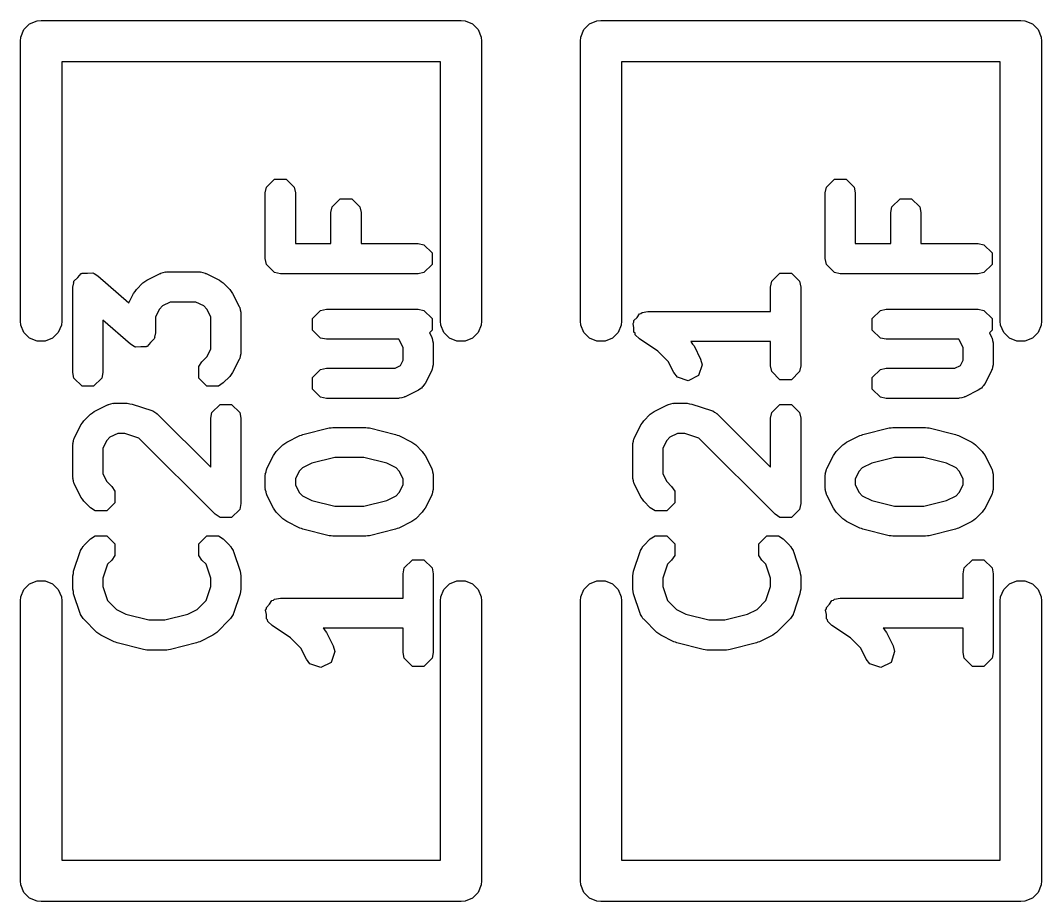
# Model space of a CAD drawing. Extents: x 3.77 to 7.16, y -4.93 to -3.32.
# Drawn here: x 4.6736 to 4.8196, y -4.5271 to -4.4012 of the extents above; entities that cross this region are included whole.
import ezdxf

# ---------------------------------------------------------------- set-up
doc = ezdxf.new("R2010")
doc.units = 0
doc.header["$MEASUREMENT"] = 0
doc.layers.add('BLACK', color=7, linetype='CONTINUOUS')

msp = doc.modelspace()

# ---------------------------------------------------------------- linework, layer by layer
at = {"layer": 'BLACK', "linetype": 'CONTINUOUS'}
for p, q in [((4.67414, -4.40255), (4.67496, -4.40173)), ((4.67496, -4.40173), (4.67602, -4.40129)), ((4.67602, -4.40129), (4.6766, -4.40123)), ((4.6766, -4.40123), (4.7366, -4.40123)), ((4.7366, -4.40123), (4.73718, -4.40129)), ((4.73718, -4.40129), (4.73824, -4.40173)), ((4.73824, -4.40173), (4.73905, -4.40255)), ((4.75414, -4.40255), (4.75496, -4.40173)), ((4.75496, -4.40173), (4.75602, -4.40129)), ((4.75602, -4.40129), (4.7566, -4.40123)), ((4.7566, -4.40123), (4.8166, -4.40123)), ((4.8166, -4.40123), (4.81718, -4.40129)), ((4.81718, -4.40129), (4.81824, -4.40173)), ((4.81824, -4.40173), (4.81905, -4.40255)), ((4.6737, -4.40361), (4.67414, -4.40255)), ((4.73905, -4.40255), (4.7395, -4.40361)), ((4.7537, -4.40361), (4.75414, -4.40255)), ((4.81905, -4.40255), (4.8195, -4.40361)), ((4.67365, -4.40419), (4.6737, -4.40361)), ((4.67365, -4.44419), (4.67365, -4.40419)), ((4.7395, -4.40361), (4.73955, -4.40419)), ((4.73955, -4.40419), (4.73955, -4.44419)), ((4.75365, -4.40419), (4.7537, -4.40361)), ((4.75365, -4.44419), (4.75365, -4.40419)), ((4.8195, -4.40361), (4.81955, -4.40419)), ((4.81955, -4.40419), (4.81955, -4.44419)), ((4.73365, -4.40714), (4.67955, -4.40714)), ((4.67955, -4.40714), (4.67955, -4.44419)), ((4.73365, -4.44419), (4.73365, -4.40714)), ((4.81365, -4.40714), (4.75955, -4.40714)), ((4.75955, -4.40714), (4.75955, -4.44419)), ((4.81365, -4.44419), (4.81365, -4.40714)), ((4.70864, -4.42588), (4.7088, -4.42506)), ((4.7088, -4.42506), (4.70997, -4.4239)), ((4.70997, -4.4239), (4.71161, -4.4239)), ((4.71161, -4.4239), (4.71278, -4.42506)), ((4.71278, -4.42506), (4.71294, -4.42588)), ((4.78864, -4.42588), (4.7888, -4.42506)), ((4.7888, -4.42506), (4.78997, -4.4239)), ((4.78997, -4.4239), (4.79161, -4.4239)), ((4.79161, -4.4239), (4.79278, -4.42506)), ((4.79278, -4.42506), (4.79294, -4.42588)), ((4.70864, -4.43527), (4.70864, -4.42588)), ((4.71294, -4.42588), (4.71294, -4.43312)), ((4.71818, -4.42788), (4.71935, -4.42671)), ((4.71935, -4.42671), (4.72099, -4.42671)), ((4.72099, -4.42671), (4.72216, -4.42788)), ((4.78864, -4.43527), (4.78864, -4.42588)), ((4.79294, -4.42588), (4.79294, -4.43312)), ((4.79818, -4.42788), (4.79935, -4.42671)), ((4.79935, -4.42671), (4.80099, -4.42671)), ((4.80099, -4.42671), (4.80216, -4.42788)), ((4.71802, -4.4287), (4.71818, -4.42788)), ((4.72216, -4.42788), (4.72232, -4.4287)), ((4.79802, -4.4287), (4.79818, -4.42788)), ((4.80216, -4.42788), (4.80232, -4.4287)), ((4.71802, -4.43312), (4.71802, -4.4287)), ((4.72232, -4.4287), (4.72232, -4.43312)), ((4.79802, -4.43312), (4.79802, -4.4287)), ((4.80232, -4.4287), (4.80232, -4.43312)), ((4.71294, -4.43312), (4.71802, -4.43312)), ((4.72232, -4.43312), (4.73049, -4.43312)), ((4.73049, -4.43312), (4.73131, -4.43328)), ((4.73131, -4.43328), (4.73248, -4.43444)), ((4.79294, -4.43312), (4.79802, -4.43312)), ((4.80232, -4.43312), (4.81049, -4.43312)), ((4.81049, -4.43312), (4.81131, -4.43328)), ((4.81131, -4.43328), (4.81248, -4.43444)), ((4.7088, -4.43609), (4.70864, -4.43527)), ((4.73248, -4.43444), (4.73248, -4.43609)), ((4.7888, -4.43609), (4.78864, -4.43527)), ((4.81248, -4.43444), (4.81248, -4.43609)), ((4.70997, -4.43725), (4.7088, -4.43609)), ((4.73248, -4.43609), (4.73131, -4.43725)), ((4.78997, -4.43725), (4.7888, -4.43609)), ((4.81248, -4.43609), (4.81131, -4.43725)), ((4.6813, -4.4385), (4.68184, -4.43797)), ((4.68184, -4.43797), (4.68234, -4.4374)), ((4.68234, -4.4374), (4.68241, -4.4374)), ((4.68241, -4.4374), (4.68247, -4.43734)), ((4.68247, -4.43734), (4.68322, -4.43734)), ((4.68322, -4.43734), (4.68398, -4.43729)), ((4.68398, -4.43729), (4.68407, -4.43734)), ((4.68407, -4.43734), (4.68411, -4.43734)), ((4.68411, -4.43734), (4.68418, -4.4374)), ((4.68418, -4.4374), (4.68471, -4.43771)), ((4.68471, -4.43771), (4.68914, -4.44159)), ((4.69144, -4.43855), (4.69171, -4.43834)), ((4.69171, -4.43834), (4.69359, -4.4374)), ((4.69359, -4.4374), (4.69369, -4.43738)), ((4.69369, -4.43738), (4.69372, -4.43734)), ((4.69372, -4.43734), (4.69406, -4.43727)), ((4.69406, -4.43727), (4.69439, -4.43718)), ((4.69439, -4.43718), (4.69444, -4.4372)), ((4.69444, -4.4372), (4.69455, -4.43718)), ((4.69455, -4.43718), (4.69924, -4.43718)), ((4.69924, -4.43718), (4.69934, -4.4372)), ((4.69934, -4.4372), (4.69939, -4.43718)), ((4.69939, -4.43718), (4.69972, -4.43727)), ((4.69972, -4.43727), (4.70006, -4.43734)), ((4.70006, -4.43734), (4.70009, -4.43738)), ((4.70009, -4.43738), (4.7002, -4.4374)), ((4.7002, -4.4374), (4.70207, -4.43834)), ((4.70207, -4.43834), (4.70235, -4.43855)), ((4.71079, -4.43742), (4.70997, -4.43725)), ((4.73049, -4.43742), (4.71079, -4.43742)), ((4.73131, -4.43725), (4.73049, -4.43742)), ((4.781, -4.4385), (4.78217, -4.43734)), ((4.78217, -4.43734), (4.78381, -4.43734)), ((4.78381, -4.43734), (4.78498, -4.4385)), ((4.79079, -4.43742), (4.78997, -4.43725)), ((4.81049, -4.43742), (4.79079, -4.43742)), ((4.81131, -4.43725), (4.81049, -4.43742)), ((4.68114, -4.43933), (4.68126, -4.43873)), ((4.68114, -4.45152), (4.68114, -4.43933)), ((4.68125, -4.43864), (4.68128, -4.4386)), ((4.68126, -4.43873), (4.68125, -4.43864)), ((4.68128, -4.4386), (4.6813, -4.4385)), ((4.69002, -4.43997), (4.69021, -4.43968)), ((4.69021, -4.43968), (4.69115, -4.43875)), ((4.69115, -4.43875), (4.69144, -4.43855)), ((4.70235, -4.43855), (4.70263, -4.43875)), ((4.70263, -4.43875), (4.70357, -4.43968)), ((4.70357, -4.43968), (4.70376, -4.43997)), ((4.78084, -4.43933), (4.781, -4.4385)), ((4.78084, -4.44281), (4.78084, -4.43933)), ((4.78498, -4.4385), (4.78514, -4.43933)), ((4.78514, -4.43933), (4.78514, -4.45058)), ((4.68914, -4.44159), (4.68981, -4.44024)), ((4.68981, -4.44024), (4.69002, -4.43997)), ((4.70376, -4.43997), (4.70397, -4.44024)), ((4.70397, -4.44024), (4.70491, -4.44212)), ((4.6935, -4.44248), (4.69294, -4.44359)), ((4.69394, -4.44203), (4.6935, -4.44248)), ((4.69505, -4.44148), (4.69394, -4.44203)), ((4.69873, -4.44148), (4.69505, -4.44148)), ((4.69984, -4.44203), (4.69873, -4.44148)), ((4.70028, -4.44248), (4.69984, -4.44203)), ((4.70084, -4.44359), (4.70028, -4.44248)), ((4.70491, -4.44212), (4.70494, -4.44222)), ((4.70494, -4.44222), (4.70498, -4.44226)), ((4.70498, -4.44226), (4.70504, -4.44259)), ((4.70504, -4.44259), (4.70513, -4.44293)), ((4.71537, -4.44382), (4.71653, -4.44266)), ((4.71653, -4.44266), (4.71736, -4.4425)), ((4.71736, -4.4425), (4.73049, -4.4425)), ((4.73049, -4.4425), (4.73131, -4.44266)), ((4.73131, -4.44266), (4.73248, -4.44382)), ((4.76247, -4.44297), (4.76329, -4.44281)), ((4.76329, -4.44281), (4.78084, -4.44281)), ((4.79537, -4.44382), (4.79653, -4.44266)), ((4.79653, -4.44266), (4.79736, -4.4425)), ((4.79736, -4.4425), (4.81049, -4.4425)), ((4.81049, -4.4425), (4.81131, -4.44266)), ((4.81131, -4.44266), (4.81248, -4.44382)), ((4.6737, -4.44476), (4.67365, -4.44419)), ((4.67955, -4.44419), (4.6795, -4.44476)), ((4.68938, -4.44751), (4.68544, -4.44407)), ((4.68544, -4.44407), (4.68544, -4.45152)), ((4.69294, -4.44359), (4.69294, -4.44589)), ((4.70084, -4.4482), (4.70084, -4.44359)), ((4.70513, -4.44293), (4.70512, -4.44297)), ((4.70512, -4.44297), (4.70514, -4.44308)), ((4.70514, -4.44308), (4.70514, -4.44871)), ((4.71537, -4.44547), (4.71537, -4.44382)), ((4.73248, -4.44382), (4.73248, -4.44547)), ((4.7337, -4.44476), (4.73365, -4.44419)), ((4.73955, -4.44419), (4.7395, -4.44476)), ((4.7537, -4.44476), (4.75365, -4.44419)), ((4.75955, -4.44419), (4.7595, -4.44476)), ((4.7613, -4.44413), (4.76175, -4.44369)), ((4.7613, -4.44435), (4.7613, -4.44413)), ((4.76175, -4.44369), (4.76209, -4.44317)), ((4.76209, -4.44317), (4.76231, -4.44313)), ((4.76231, -4.44313), (4.76247, -4.44297)), ((4.79537, -4.44547), (4.79537, -4.44382)), ((4.81248, -4.44382), (4.81248, -4.44547)), ((4.8137, -4.44476), (4.81365, -4.44419)), ((4.81955, -4.44419), (4.8195, -4.44476)), ((4.67414, -4.44583), (4.6737, -4.44476)), ((4.6795, -4.44476), (4.67905, -4.44583)), ((4.71653, -4.44663), (4.71537, -4.44547)), ((4.73248, -4.44547), (4.73209, -4.44585)), ((4.73414, -4.44583), (4.7337, -4.44476)), ((4.7395, -4.44476), (4.73905, -4.44583)), ((4.75414, -4.44583), (4.7537, -4.44476)), ((4.7595, -4.44476), (4.75905, -4.44583)), ((4.76118, -4.44454), (4.7613, -4.44435)), ((4.7613, -4.44515), (4.76118, -4.44454)), ((4.7613, -4.44578), (4.7613, -4.44515)), ((4.79653, -4.44663), (4.79537, -4.44547)), ((4.81248, -4.44547), (4.81209, -4.44585)), ((4.81414, -4.44583), (4.8137, -4.44476)), ((4.8195, -4.44476), (4.81905, -4.44583)), ((4.67496, -4.44664), (4.67414, -4.44583)), ((4.67602, -4.44708), (4.67496, -4.44664)), ((4.67718, -4.44708), (4.67602, -4.44708)), ((4.67824, -4.44664), (4.67718, -4.44708)), ((4.67905, -4.44583), (4.67824, -4.44664)), ((4.69278, -4.44672), (4.69225, -4.44725)), ((4.6928, -4.44662), (4.69278, -4.44672)), ((4.69283, -4.44658), (4.6928, -4.44662)), ((4.69294, -4.44589), (4.69282, -4.44649)), ((4.69282, -4.44649), (4.69283, -4.44658)), ((4.71736, -4.4468), (4.71653, -4.44663)), ((4.72772, -4.4468), (4.71736, -4.4468)), ((4.72778, -4.44686), (4.72772, -4.4468)), ((4.72834, -4.44797), (4.72778, -4.44686)), ((4.73209, -4.44585), (4.73241, -4.4465)), ((4.73241, -4.4465), (4.73244, -4.4466)), ((4.73244, -4.4466), (4.73248, -4.44664)), ((4.73248, -4.44664), (4.73254, -4.44698)), ((4.73254, -4.44698), (4.73263, -4.44731)), ((4.73496, -4.44664), (4.73414, -4.44583)), ((4.73602, -4.44708), (4.73496, -4.44664)), ((4.73718, -4.44708), (4.73602, -4.44708)), ((4.73824, -4.44664), (4.73718, -4.44708)), ((4.73905, -4.44583), (4.73824, -4.44664)), ((4.75496, -4.44664), (4.75414, -4.44583)), ((4.75602, -4.44708), (4.75496, -4.44664)), ((4.75718, -4.44708), (4.75602, -4.44708)), ((4.75824, -4.44664), (4.75718, -4.44708)), ((4.75905, -4.44583), (4.75824, -4.44664)), ((4.76146, -4.44594), (4.7613, -4.44578)), ((4.7615, -4.44615), (4.76146, -4.44594)), ((4.7621, -4.44675), (4.7615, -4.44615)), ((4.76473, -4.4485), (4.7621, -4.44675)), ((4.78084, -4.44711), (4.76942, -4.44711)), ((4.76942, -4.44711), (4.7695, -4.44719)), ((4.7695, -4.44719), (4.76969, -4.44747)), ((4.78084, -4.45058), (4.78084, -4.44711)), ((4.79736, -4.4468), (4.79653, -4.44663)), ((4.80772, -4.4468), (4.79736, -4.4468)), ((4.80778, -4.44686), (4.80772, -4.4468)), ((4.80834, -4.44797), (4.80778, -4.44686)), ((4.81209, -4.44585), (4.81241, -4.4465)), ((4.81241, -4.4465), (4.81244, -4.4466)), ((4.81244, -4.4466), (4.81248, -4.44664)), ((4.81248, -4.44664), (4.81254, -4.44698)), ((4.81254, -4.44698), (4.81263, -4.44731)), ((4.81496, -4.44664), (4.81414, -4.44583)), ((4.81602, -4.44708), (4.81496, -4.44664)), ((4.81718, -4.44708), (4.81602, -4.44708)), ((4.81824, -4.44664), (4.81718, -4.44708)), ((4.81905, -4.44583), (4.81824, -4.44664)), ((4.68991, -4.44782), (4.68938, -4.44751)), ((4.68997, -4.44788), (4.68991, -4.44782)), ((4.69002, -4.44788), (4.68997, -4.44788)), ((4.69011, -4.44793), (4.69002, -4.44788)), ((4.69086, -4.44788), (4.69011, -4.44793)), ((4.69162, -4.44788), (4.69086, -4.44788)), ((4.69167, -4.44783), (4.69162, -4.44788)), ((4.69175, -4.44782), (4.69167, -4.44783)), ((4.69225, -4.44725), (4.69175, -4.44782)), ((4.70028, -4.44931), (4.70084, -4.4482)), ((4.72834, -4.44977), (4.72834, -4.44797)), ((4.73263, -4.44731), (4.73262, -4.44736)), ((4.73262, -4.44736), (4.73264, -4.44746)), ((4.73264, -4.44746), (4.73264, -4.45028)), ((4.76621, -4.44998), (4.76473, -4.4485)), ((4.76969, -4.44747), (4.7699, -4.44775)), ((4.7699, -4.44775), (4.77084, -4.44962)), ((4.80834, -4.44977), (4.80834, -4.44797)), ((4.81263, -4.44731), (4.81262, -4.44736)), ((4.81262, -4.44736), (4.81264, -4.44746)), ((4.81264, -4.44746), (4.81264, -4.45028)), ((4.69913, -4.4507), (4.69959, -4.45)), ((4.69959, -4.45), (4.70028, -4.44931)), ((4.70491, -4.44967), (4.70397, -4.45155)), ((4.70494, -4.44957), (4.70491, -4.44967)), ((4.70498, -4.44953), (4.70494, -4.44957)), ((4.70504, -4.44919), (4.70498, -4.44953)), ((4.70513, -4.44886), (4.70504, -4.44919)), ((4.70514, -4.44871), (4.70512, -4.44881)), ((4.70512, -4.44881), (4.70513, -4.44886)), ((4.72795, -4.45055), (4.72834, -4.44977)), ((4.76699, -4.45155), (4.76621, -4.44998)), ((4.77084, -4.44962), (4.77106, -4.45043)), ((4.80795, -4.45055), (4.80834, -4.44977)), ((4.6813, -4.45235), (4.68114, -4.45152)), ((4.68544, -4.45152), (4.68528, -4.45235)), ((4.69913, -4.45235), (4.69913, -4.4507)), ((4.70397, -4.45155), (4.70376, -4.45182)), ((4.71537, -4.45227), (4.71653, -4.4511)), ((4.71653, -4.4511), (4.71736, -4.45094)), ((4.71736, -4.45094), (4.72717, -4.45094)), ((4.72717, -4.45094), (4.72795, -4.45055)), ((4.73241, -4.45124), (4.73147, -4.45311)), ((4.73244, -4.45113), (4.73241, -4.45124)), ((4.73248, -4.4511), (4.73244, -4.45113)), ((4.73254, -4.45076), (4.73248, -4.4511)), ((4.73263, -4.45043), (4.73254, -4.45076)), ((4.73264, -4.45028), (4.73262, -4.45038)), ((4.73262, -4.45038), (4.73263, -4.45043)), ((4.76751, -4.45221), (4.76699, -4.45155)), ((4.77106, -4.45043), (4.77054, -4.45199)), ((4.781, -4.45141), (4.78084, -4.45058)), ((4.78217, -4.45257), (4.781, -4.45141)), ((4.78498, -4.45141), (4.78381, -4.45257)), ((4.78514, -4.45058), (4.78498, -4.45141)), ((4.79537, -4.45227), (4.79653, -4.4511)), ((4.79653, -4.4511), (4.79736, -4.45094)), ((4.79736, -4.45094), (4.80717, -4.45094)), ((4.80717, -4.45094), (4.80795, -4.45055)), ((4.81241, -4.45124), (4.81147, -4.45311)), ((4.81244, -4.45113), (4.81241, -4.45124)), ((4.81248, -4.4511), (4.81244, -4.45113)), ((4.81254, -4.45076), (4.81248, -4.4511)), ((4.81263, -4.45043), (4.81254, -4.45076)), ((4.81264, -4.45028), (4.81262, -4.45038)), ((4.81262, -4.45038), (4.81263, -4.45043)), ((4.68247, -4.45351), (4.6813, -4.45235)), ((4.68528, -4.45235), (4.68411, -4.45351)), ((4.70029, -4.45351), (4.69913, -4.45235)), ((4.70357, -4.4521), (4.70263, -4.45304)), ((4.70376, -4.45182), (4.70357, -4.4521)), ((4.71537, -4.45391), (4.71537, -4.45227)), ((4.76907, -4.45273), (4.76751, -4.45221)), ((4.77054, -4.45199), (4.76907, -4.45273)), ((4.78381, -4.45257), (4.78217, -4.45257)), ((4.79537, -4.45391), (4.79537, -4.45227)), ((4.68411, -4.45351), (4.68247, -4.45351)), ((4.70194, -4.45351), (4.70029, -4.45351)), ((4.70263, -4.45304), (4.70194, -4.45351)), ((4.71653, -4.45508), (4.71537, -4.45391)), ((4.73051, -4.45407), (4.72864, -4.45501)), ((4.73085, -4.45381), (4.73051, -4.45407)), ((4.73096, -4.45378), (4.73085, -4.45381)), ((4.73105, -4.45365), (4.73096, -4.45378)), ((4.73118, -4.45356), (4.73105, -4.45365)), ((4.73121, -4.45345), (4.73118, -4.45356)), ((4.73147, -4.45311), (4.73121, -4.45345)), ((4.79653, -4.45508), (4.79537, -4.45391)), ((4.81051, -4.45407), (4.80864, -4.45501)), ((4.81085, -4.45381), (4.81051, -4.45407)), ((4.81096, -4.45378), (4.81085, -4.45381)), ((4.81105, -4.45365), (4.81096, -4.45378)), ((4.81118, -4.45356), (4.81105, -4.45365)), ((4.81121, -4.45345), (4.81118, -4.45356)), ((4.81147, -4.45311), (4.81121, -4.45345)), ((4.68656, -4.45604), (4.68689, -4.45594)), ((4.68689, -4.45594), (4.68694, -4.45596)), ((4.68694, -4.45596), (4.68704, -4.45594)), ((4.68704, -4.45594), (4.68892, -4.45594)), ((4.68892, -4.45594), (4.68926, -4.45601)), ((4.71736, -4.45524), (4.71653, -4.45508)), ((4.72768, -4.45524), (4.71736, -4.45524)), ((4.72778, -4.45522), (4.72768, -4.45524)), ((4.72783, -4.45523), (4.72778, -4.45522)), ((4.72816, -4.45514), (4.72783, -4.45523)), ((4.7285, -4.45508), (4.72816, -4.45514)), ((4.72853, -4.45504), (4.7285, -4.45508)), ((4.72864, -4.45501), (4.72853, -4.45504)), ((4.76656, -4.45604), (4.76689, -4.45594)), ((4.76689, -4.45594), (4.76694, -4.45596)), ((4.76694, -4.45596), (4.76704, -4.45594)), ((4.76704, -4.45594), (4.76892, -4.45594)), ((4.76892, -4.45594), (4.76926, -4.45601)), ((4.79736, -4.45524), (4.79653, -4.45508)), ((4.80768, -4.45524), (4.79736, -4.45524)), ((4.80778, -4.45522), (4.80768, -4.45524)), ((4.80783, -4.45523), (4.80778, -4.45522)), ((4.80816, -4.45514), (4.80783, -4.45523)), ((4.8085, -4.45508), (4.80816, -4.45514)), ((4.80853, -4.45504), (4.8085, -4.45508)), ((4.80864, -4.45501), (4.80853, -4.45504)), ((4.68365, -4.45751), (4.68393, -4.45732)), ((4.68393, -4.45732), (4.6842, -4.4571)), ((4.6842, -4.4571), (4.68608, -4.45617)), ((4.68608, -4.45617), (4.68618, -4.45614)), ((4.68618, -4.45614), (4.68622, -4.4561)), ((4.68622, -4.4561), (4.68656, -4.45604)), ((4.68926, -4.45601), (4.6896, -4.45605)), ((4.6896, -4.45605), (4.69241, -4.45699)), ((4.69241, -4.45699), (4.69251, -4.45704)), ((4.69251, -4.45704), (4.69256, -4.45704)), ((4.69256, -4.45704), (4.69284, -4.45723)), ((4.69284, -4.45723), (4.69314, -4.4574)), ((4.69314, -4.4574), (4.69316, -4.45745)), ((4.70084, -4.45809), (4.701, -4.45727)), ((4.701, -4.45727), (4.70217, -4.4561)), ((4.70217, -4.4561), (4.70381, -4.4561)), ((4.70381, -4.4561), (4.70498, -4.45727)), ((4.70498, -4.45727), (4.70514, -4.45809)), ((4.76365, -4.45751), (4.76393, -4.45732)), ((4.76393, -4.45732), (4.7642, -4.4571)), ((4.7642, -4.4571), (4.76608, -4.45617)), ((4.76608, -4.45617), (4.76618, -4.45614)), ((4.76618, -4.45614), (4.76622, -4.4561)), ((4.76622, -4.4561), (4.76656, -4.45604)), ((4.76926, -4.45601), (4.7696, -4.45605)), ((4.7696, -4.45605), (4.77241, -4.45699)), ((4.77241, -4.45699), (4.77251, -4.45704)), ((4.77251, -4.45704), (4.77256, -4.45704)), ((4.77256, -4.45704), (4.77284, -4.45723)), ((4.77284, -4.45723), (4.77314, -4.4574)), ((4.77314, -4.4574), (4.77316, -4.45745)), ((4.78084, -4.45809), (4.781, -4.45727)), ((4.781, -4.45727), (4.78217, -4.4561)), ((4.78217, -4.4561), (4.78381, -4.4561)), ((4.78381, -4.4561), (4.78498, -4.45727)), ((4.78498, -4.45727), (4.78514, -4.45809)), ((4.6823, -4.459), (4.68252, -4.45873)), ((4.68252, -4.45873), (4.68271, -4.45845)), ((4.68271, -4.45845), (4.68365, -4.45751)), ((4.69316, -4.45745), (4.69325, -4.45751)), ((4.69325, -4.45751), (4.70084, -4.46509)), ((4.70084, -4.46509), (4.70084, -4.45809)), ((4.70514, -4.45809), (4.70514, -4.47028)), ((4.7623, -4.459), (4.76252, -4.45873)), ((4.76252, -4.45873), (4.76271, -4.45845)), ((4.76271, -4.45845), (4.76365, -4.45751)), ((4.77316, -4.45745), (4.77325, -4.45751)), ((4.77325, -4.45751), (4.78084, -4.46509)), ((4.78084, -4.46509), (4.78084, -4.45809)), ((4.78514, -4.45809), (4.78514, -4.47028)), ((4.68137, -4.46088), (4.6823, -4.459)), ((4.68755, -4.46024), (4.68644, -4.46079)), ((4.68857, -4.46024), (4.68755, -4.46024)), ((4.69057, -4.46091), (4.68857, -4.46024)), ((4.71402, -4.46038), (4.71777, -4.45945)), ((4.71777, -4.45945), (4.71804, -4.45943)), ((4.71804, -4.45943), (4.71829, -4.45938)), ((4.71829, -4.45938), (4.72298, -4.45938)), ((4.72298, -4.45938), (4.72324, -4.45943)), ((4.72324, -4.45943), (4.72351, -4.45945)), ((4.72351, -4.45945), (4.72726, -4.46038)), ((4.76137, -4.46088), (4.7623, -4.459)), ((4.76755, -4.46024), (4.76644, -4.46079)), ((4.76857, -4.46024), (4.76755, -4.46024)), ((4.77057, -4.46091), (4.76857, -4.46024)), ((4.79402, -4.46038), (4.79777, -4.45945)), ((4.79777, -4.45945), (4.79804, -4.45943)), ((4.79804, -4.45943), (4.79829, -4.45938)), ((4.79829, -4.45938), (4.80298, -4.45938)), ((4.80298, -4.45938), (4.80324, -4.45943)), ((4.80324, -4.45943), (4.80351, -4.45945)), ((4.80351, -4.45945), (4.80726, -4.46038)), ((4.68114, -4.46169), (4.68124, -4.46136)), ((4.68116, -4.46174), (4.68114, -4.46169)), ((4.68114, -4.46184), (4.68116, -4.46174)), ((4.68124, -4.46136), (4.6813, -4.46102)), ((4.6813, -4.46102), (4.68134, -4.46098)), ((4.68134, -4.46098), (4.68137, -4.46088)), ((4.68599, -4.46124), (4.68544, -4.46235)), ((4.68644, -4.46079), (4.68599, -4.46124)), ((4.70147, -4.4718), (4.69057, -4.46091)), ((4.71115, -4.46189), (4.71143, -4.4617)), ((4.71143, -4.4617), (4.7117, -4.46149)), ((4.7117, -4.46149), (4.71358, -4.46055)), ((4.71358, -4.46055), (4.71381, -4.46049)), ((4.71381, -4.46049), (4.71402, -4.46038)), ((4.72726, -4.46038), (4.72747, -4.46049)), ((4.72747, -4.46049), (4.7277, -4.46055)), ((4.7277, -4.46055), (4.72957, -4.46149)), ((4.72957, -4.46149), (4.72985, -4.4617)), ((4.72985, -4.4617), (4.73013, -4.46189)), ((4.76114, -4.46169), (4.76124, -4.46136)), ((4.76116, -4.46174), (4.76114, -4.46169)), ((4.76114, -4.46184), (4.76116, -4.46174)), ((4.76124, -4.46136), (4.7613, -4.46102)), ((4.7613, -4.46102), (4.76134, -4.46098)), ((4.76134, -4.46098), (4.76137, -4.46088)), ((4.76599, -4.46124), (4.76544, -4.46235)), ((4.76644, -4.46079), (4.76599, -4.46124)), ((4.78147, -4.4718), (4.77057, -4.46091)), ((4.79115, -4.46189), (4.79143, -4.4617)), ((4.79143, -4.4617), (4.7917, -4.46149)), ((4.7917, -4.46149), (4.79358, -4.46055)), ((4.79358, -4.46055), (4.79381, -4.46049)), ((4.79381, -4.46049), (4.79402, -4.46038)), ((4.80726, -4.46038), (4.80747, -4.46049)), ((4.80747, -4.46049), (4.8077, -4.46055)), ((4.8077, -4.46055), (4.80957, -4.46149)), ((4.80957, -4.46149), (4.80985, -4.4617)), ((4.80985, -4.4617), (4.81013, -4.46189)), ((4.68114, -4.46653), (4.68114, -4.46184)), ((4.68544, -4.46235), (4.68544, -4.46602)), ((4.7098, -4.46339), (4.71002, -4.46311)), ((4.71002, -4.46311), (4.71021, -4.46283)), ((4.71021, -4.46283), (4.71115, -4.46189)), ((4.73013, -4.46189), (4.73107, -4.46283)), ((4.73107, -4.46283), (4.73126, -4.46311)), ((4.73126, -4.46311), (4.73147, -4.46339)), ((4.76114, -4.46653), (4.76114, -4.46184)), ((4.76544, -4.46235), (4.76544, -4.46602)), ((4.7898, -4.46339), (4.79002, -4.46311)), ((4.79002, -4.46311), (4.79021, -4.46283)), ((4.79021, -4.46283), (4.79115, -4.46189)), ((4.81013, -4.46189), (4.81107, -4.46283)), ((4.81107, -4.46283), (4.81126, -4.46311)), ((4.81126, -4.46311), (4.81147, -4.46339)), ((4.70887, -4.46526), (4.7098, -4.46339)), ((4.71529, -4.4645), (4.71394, -4.46518)), ((4.71856, -4.46368), (4.71529, -4.4645)), ((4.72272, -4.46368), (4.71856, -4.46368)), ((4.72599, -4.4645), (4.72272, -4.46368)), ((4.72734, -4.46518), (4.72599, -4.4645)), ((4.73147, -4.46339), (4.73241, -4.46526)), ((4.78887, -4.46526), (4.7898, -4.46339)), ((4.79529, -4.4645), (4.79394, -4.46518)), ((4.79856, -4.46368), (4.79529, -4.4645)), ((4.80272, -4.46368), (4.79856, -4.46368)), ((4.80599, -4.4645), (4.80272, -4.46368)), ((4.80734, -4.46518), (4.80599, -4.4645)), ((4.81147, -4.46339), (4.81241, -4.46526)), ((4.68544, -4.46602), (4.68599, -4.46713)), ((4.70864, -4.46607), (4.70874, -4.46574)), ((4.70866, -4.46612), (4.70864, -4.46607)), ((4.70864, -4.46622), (4.70866, -4.46612)), ((4.70874, -4.46574), (4.7088, -4.4654)), ((4.7088, -4.4654), (4.70884, -4.46537)), ((4.70884, -4.46537), (4.70887, -4.46526)), ((4.71349, -4.46562), (4.71294, -4.46673)), ((4.71394, -4.46518), (4.71349, -4.46562)), ((4.72778, -4.46562), (4.72734, -4.46518)), ((4.72834, -4.46673), (4.72778, -4.46562)), ((4.73241, -4.46526), (4.73244, -4.46537)), ((4.73244, -4.46537), (4.73248, -4.4654)), ((4.73248, -4.4654), (4.73254, -4.46574)), ((4.73254, -4.46574), (4.73263, -4.46607)), ((4.73263, -4.46607), (4.73262, -4.46612)), ((4.73262, -4.46612), (4.73264, -4.46622)), ((4.76544, -4.46602), (4.76599, -4.46713)), ((4.78864, -4.46607), (4.78874, -4.46574)), ((4.78866, -4.46612), (4.78864, -4.46607)), ((4.78864, -4.46622), (4.78866, -4.46612)), ((4.78874, -4.46574), (4.7888, -4.4654)), ((4.7888, -4.4654), (4.78884, -4.46537)), ((4.78884, -4.46537), (4.78887, -4.46526)), ((4.79349, -4.46562), (4.79294, -4.46673)), ((4.79394, -4.46518), (4.79349, -4.46562)), ((4.80778, -4.46562), (4.80734, -4.46518)), ((4.80834, -4.46673), (4.80778, -4.46562)), ((4.81241, -4.46526), (4.81244, -4.46537)), ((4.81244, -4.46537), (4.81248, -4.4654)), ((4.81248, -4.4654), (4.81254, -4.46574)), ((4.81254, -4.46574), (4.81263, -4.46607)), ((4.81263, -4.46607), (4.81262, -4.46612)), ((4.81262, -4.46612), (4.81264, -4.46622)), ((4.68116, -4.46664), (4.68114, -4.46653)), ((4.68114, -4.46668), (4.68116, -4.46664)), ((4.68124, -4.46702), (4.68114, -4.46668)), ((4.6813, -4.46736), (4.68124, -4.46702)), ((4.68134, -4.46739), (4.6813, -4.46736)), ((4.68137, -4.46749), (4.68134, -4.46739)), ((4.6823, -4.46937), (4.68137, -4.46749)), ((4.68599, -4.46713), (4.68669, -4.46783)), ((4.70864, -4.4681), (4.70864, -4.46622)), ((4.71294, -4.46673), (4.71294, -4.46759)), ((4.71294, -4.46759), (4.71349, -4.4687)), ((4.72778, -4.4687), (4.72834, -4.46759)), ((4.72834, -4.46759), (4.72834, -4.46673)), ((4.73264, -4.46622), (4.73264, -4.4681)), ((4.76116, -4.46664), (4.76114, -4.46653)), ((4.76114, -4.46668), (4.76116, -4.46664)), ((4.76124, -4.46702), (4.76114, -4.46668)), ((4.7613, -4.46736), (4.76124, -4.46702)), ((4.76134, -4.46739), (4.7613, -4.46736)), ((4.76137, -4.46749), (4.76134, -4.46739)), ((4.7623, -4.46937), (4.76137, -4.46749)), ((4.76599, -4.46713), (4.76669, -4.46783)), ((4.78864, -4.4681), (4.78864, -4.46622)), ((4.79294, -4.46673), (4.79294, -4.46759)), ((4.79294, -4.46759), (4.79349, -4.4687)), ((4.80778, -4.4687), (4.80834, -4.46759)), ((4.80834, -4.46759), (4.80834, -4.46673)), ((4.81264, -4.46622), (4.81264, -4.4681)), ((4.68669, -4.46783), (4.68715, -4.46852)), ((4.68715, -4.46852), (4.68715, -4.47017)), ((4.70866, -4.4682), (4.70864, -4.4681)), ((4.70864, -4.46825), (4.70866, -4.4682)), ((4.70874, -4.46858), (4.70864, -4.46825)), ((4.7088, -4.46892), (4.70874, -4.46858)), ((4.70884, -4.46896), (4.7088, -4.46892)), ((4.70887, -4.46906), (4.70884, -4.46896)), ((4.7098, -4.47094), (4.70887, -4.46906)), ((4.71349, -4.4687), (4.71394, -4.46915)), ((4.72734, -4.46915), (4.72778, -4.4687)), ((4.73241, -4.46906), (4.73147, -4.47094)), ((4.73244, -4.46896), (4.73241, -4.46906)), ((4.73248, -4.46892), (4.73244, -4.46896)), ((4.73254, -4.46858), (4.73248, -4.46892)), ((4.73263, -4.46825), (4.73254, -4.46858)), ((4.73264, -4.4681), (4.73262, -4.4682)), ((4.73262, -4.4682), (4.73263, -4.46825)), ((4.76669, -4.46783), (4.76715, -4.46852)), ((4.76715, -4.46852), (4.76715, -4.47017)), ((4.78866, -4.4682), (4.78864, -4.4681)), ((4.78864, -4.46825), (4.78866, -4.4682)), ((4.78874, -4.46858), (4.78864, -4.46825)), ((4.7888, -4.46892), (4.78874, -4.46858)), ((4.78884, -4.46896), (4.7888, -4.46892)), ((4.78887, -4.46906), (4.78884, -4.46896)), ((4.7898, -4.47094), (4.78887, -4.46906)), ((4.79349, -4.4687), (4.79394, -4.46915)), ((4.80734, -4.46915), (4.80778, -4.4687)), ((4.81241, -4.46906), (4.81147, -4.47094)), ((4.81244, -4.46896), (4.81241, -4.46906)), ((4.81248, -4.46892), (4.81244, -4.46896)), ((4.81254, -4.46858), (4.81248, -4.46892)), ((4.81263, -4.46825), (4.81254, -4.46858)), ((4.81264, -4.4681), (4.81262, -4.4682)), ((4.81262, -4.4682), (4.81263, -4.46825)), ((4.68252, -4.46964), (4.6823, -4.46937)), ((4.68271, -4.46993), (4.68252, -4.46964)), ((4.68365, -4.47087), (4.68271, -4.46993)), ((4.68715, -4.47017), (4.68599, -4.47133)), ((4.70514, -4.47028), (4.70498, -4.47111)), ((4.71394, -4.46915), (4.71529, -4.46982)), ((4.71529, -4.46982), (4.71856, -4.47064)), ((4.72272, -4.47064), (4.72599, -4.46982)), ((4.72599, -4.46982), (4.72734, -4.46915)), ((4.76252, -4.46964), (4.7623, -4.46937)), ((4.76271, -4.46993), (4.76252, -4.46964)), ((4.76365, -4.47087), (4.76271, -4.46993)), ((4.76715, -4.47017), (4.76599, -4.47133)), ((4.78514, -4.47028), (4.78498, -4.47111)), ((4.79394, -4.46915), (4.79529, -4.46982)), ((4.79529, -4.46982), (4.79856, -4.47064)), ((4.80272, -4.47064), (4.80599, -4.46982)), ((4.80599, -4.46982), (4.80734, -4.46915)), ((4.68434, -4.47133), (4.68365, -4.47087)), ((4.68599, -4.47133), (4.68434, -4.47133)), ((4.70217, -4.47227), (4.70147, -4.4718)), ((4.70498, -4.47111), (4.70381, -4.47227)), ((4.71002, -4.47121), (4.7098, -4.47094)), ((4.71021, -4.4715), (4.71002, -4.47121)), ((4.71115, -4.47243), (4.71021, -4.4715)), ((4.71856, -4.47064), (4.72272, -4.47064)), ((4.73107, -4.4715), (4.73013, -4.47243)), ((4.73126, -4.47121), (4.73107, -4.4715)), ((4.73147, -4.47094), (4.73126, -4.47121)), ((4.76434, -4.47133), (4.76365, -4.47087)), ((4.76599, -4.47133), (4.76434, -4.47133)), ((4.78217, -4.47227), (4.78147, -4.4718)), ((4.78498, -4.47111), (4.78381, -4.47227)), ((4.79002, -4.47121), (4.7898, -4.47094)), ((4.79021, -4.4715), (4.79002, -4.47121)), ((4.79115, -4.47243), (4.79021, -4.4715)), ((4.79856, -4.47064), (4.80272, -4.47064)), ((4.81107, -4.4715), (4.81013, -4.47243)), ((4.81126, -4.47121), (4.81107, -4.4715)), ((4.81147, -4.47094), (4.81126, -4.47121)), ((4.70381, -4.47227), (4.70217, -4.47227)), ((4.70217, -4.47227), (4.70217, -4.47227)), ((4.71143, -4.47262), (4.71115, -4.47243)), ((4.7117, -4.47284), (4.71143, -4.47262)), ((4.71358, -4.47377), (4.7117, -4.47284)), ((4.72957, -4.47284), (4.7277, -4.47377)), ((4.72985, -4.47262), (4.72957, -4.47284)), ((4.73013, -4.47243), (4.72985, -4.47262)), ((4.78381, -4.47227), (4.78217, -4.47227)), ((4.78217, -4.47227), (4.78217, -4.47227)), ((4.79143, -4.47262), (4.79115, -4.47243)), ((4.7917, -4.47284), (4.79143, -4.47262)), ((4.79358, -4.47377), (4.7917, -4.47284)), ((4.80957, -4.47284), (4.8077, -4.47377)), ((4.80985, -4.47262), (4.80957, -4.47284)), ((4.81013, -4.47243), (4.80985, -4.47262)), ((4.68365, -4.47533), (4.68434, -4.47487)), ((4.68434, -4.47487), (4.68599, -4.47487)), ((4.68599, -4.47487), (4.68715, -4.47603)), ((4.69913, -4.47603), (4.70029, -4.47487)), ((4.70029, -4.47487), (4.70194, -4.47487)), ((4.70194, -4.47487), (4.70263, -4.47533)), ((4.71381, -4.47384), (4.71358, -4.47377)), ((4.71402, -4.47394), (4.71381, -4.47384)), ((4.71777, -4.47488), (4.71402, -4.47394)), ((4.71804, -4.47489), (4.71777, -4.47488)), ((4.71829, -4.47494), (4.71804, -4.47489)), ((4.72324, -4.47489), (4.72298, -4.47494)), ((4.72351, -4.47488), (4.72324, -4.47489)), ((4.72726, -4.47394), (4.72351, -4.47488)), ((4.72747, -4.47384), (4.72726, -4.47394)), ((4.7277, -4.47377), (4.72747, -4.47384)), ((4.76365, -4.47533), (4.76434, -4.47487)), ((4.76434, -4.47487), (4.76599, -4.47487)), ((4.76599, -4.47487), (4.76715, -4.47603)), ((4.77913, -4.47603), (4.78029, -4.47487)), ((4.78029, -4.47487), (4.78194, -4.47487)), ((4.78194, -4.47487), (4.78263, -4.47533)), ((4.79381, -4.47384), (4.79358, -4.47377)), ((4.79402, -4.47394), (4.79381, -4.47384)), ((4.79777, -4.47488), (4.79402, -4.47394)), ((4.79804, -4.47489), (4.79777, -4.47488)), ((4.79829, -4.47494), (4.79804, -4.47489)), ((4.80324, -4.47489), (4.80298, -4.47494)), ((4.80351, -4.47488), (4.80324, -4.47489)), ((4.80726, -4.47394), (4.80351, -4.47488)), ((4.80747, -4.47384), (4.80726, -4.47394)), ((4.8077, -4.47377), (4.80747, -4.47384)), ((4.68243, -4.47668), (4.6826, -4.47638)), ((4.6826, -4.47638), (4.68265, -4.47636)), ((4.68265, -4.47636), (4.68271, -4.47627)), ((4.68271, -4.47627), (4.68365, -4.47533)), ((4.68715, -4.47603), (4.68715, -4.47767)), ((4.69913, -4.47767), (4.69913, -4.47603)), ((4.70263, -4.47533), (4.70357, -4.47627)), ((4.70357, -4.47627), (4.70363, -4.47636)), ((4.70363, -4.47636), (4.70368, -4.47638)), ((4.70368, -4.47638), (4.70385, -4.47668)), ((4.72298, -4.47494), (4.71829, -4.47494)), ((4.76243, -4.47668), (4.7626, -4.47638)), ((4.7626, -4.47638), (4.76265, -4.47636)), ((4.76265, -4.47636), (4.76271, -4.47627)), ((4.76271, -4.47627), (4.76365, -4.47533)), ((4.76715, -4.47603), (4.76715, -4.47767)), ((4.77913, -4.47767), (4.77913, -4.47603)), ((4.78263, -4.47533), (4.78357, -4.47627)), ((4.78357, -4.47627), (4.78363, -4.47636)), ((4.78363, -4.47636), (4.78368, -4.47638)), ((4.78368, -4.47638), (4.78385, -4.47668)), ((4.80298, -4.47494), (4.79829, -4.47494)), ((4.68125, -4.47992), (4.68219, -4.47711)), ((4.68219, -4.47711), (4.68224, -4.47702)), ((4.68224, -4.47697), (4.68243, -4.47668)), ((4.68224, -4.47702), (4.68224, -4.47697)), ((4.68715, -4.47767), (4.68669, -4.47837)), ((4.69959, -4.47837), (4.69913, -4.47767)), ((4.70385, -4.47668), (4.70404, -4.47697)), ((4.70404, -4.47697), (4.70404, -4.47702)), ((4.70404, -4.47702), (4.70409, -4.47711)), ((4.70409, -4.47711), (4.70503, -4.47992)), ((4.76125, -4.47992), (4.76219, -4.47711)), ((4.76219, -4.47711), (4.76224, -4.47702)), ((4.76224, -4.47697), (4.76243, -4.47668)), ((4.76224, -4.47702), (4.76224, -4.47697)), ((4.76715, -4.47767), (4.76669, -4.47837)), ((4.77959, -4.47837), (4.77913, -4.47767)), ((4.78385, -4.47668), (4.78404, -4.47697)), ((4.78404, -4.47697), (4.78404, -4.47702)), ((4.78404, -4.47702), (4.78409, -4.47711)), ((4.78409, -4.47711), (4.78503, -4.47992)), ((4.68611, -4.47895), (4.68544, -4.48095)), ((4.68669, -4.47837), (4.68611, -4.47895)), ((4.70017, -4.47895), (4.69959, -4.47837)), ((4.70084, -4.48095), (4.70017, -4.47895)), ((4.7285, -4.47947), (4.72967, -4.47831)), ((4.72967, -4.47831), (4.73131, -4.47831)), ((4.73131, -4.47831), (4.73248, -4.47947)), ((4.76611, -4.47895), (4.76544, -4.48095)), ((4.76669, -4.47837), (4.76611, -4.47895)), ((4.78017, -4.47895), (4.77959, -4.47837)), ((4.78084, -4.48095), (4.78017, -4.47895)), ((4.8085, -4.47947), (4.80967, -4.47831)), ((4.80967, -4.47831), (4.81131, -4.47831)), ((4.81131, -4.47831), (4.81248, -4.47947)), ((4.68114, -4.4806), (4.68121, -4.48027)), ((4.68114, -4.48248), (4.68114, -4.4806)), ((4.68121, -4.48027), (4.68125, -4.47992)), ((4.70503, -4.47992), (4.70507, -4.48027)), ((4.70507, -4.48027), (4.70514, -4.4806)), ((4.70514, -4.4806), (4.70514, -4.48248)), ((4.72834, -4.48029), (4.7285, -4.47947)), ((4.72834, -4.48377), (4.72834, -4.48029)), ((4.73248, -4.47947), (4.73264, -4.48029)), ((4.73264, -4.48029), (4.73264, -4.49155)), ((4.76114, -4.4806), (4.76121, -4.48027)), ((4.76114, -4.48248), (4.76114, -4.4806)), ((4.76121, -4.48027), (4.76125, -4.47992)), ((4.78503, -4.47992), (4.78507, -4.48027)), ((4.78507, -4.48027), (4.78514, -4.4806)), ((4.78514, -4.4806), (4.78514, -4.48248)), ((4.80834, -4.48029), (4.8085, -4.47947)), ((4.80834, -4.48377), (4.80834, -4.48029)), ((4.81248, -4.47947), (4.81264, -4.48029)), ((4.81264, -4.48029), (4.81264, -4.49155)), ((4.67414, -4.48255), (4.67496, -4.48173)), ((4.67496, -4.48173), (4.67602, -4.48129)), ((4.67602, -4.48129), (4.67718, -4.48129)), ((4.67718, -4.48129), (4.67824, -4.48173)), ((4.67824, -4.48173), (4.67905, -4.48255)), ((4.68544, -4.48095), (4.68544, -4.48213)), ((4.68544, -4.48213), (4.68611, -4.48413)), ((4.70017, -4.48413), (4.70084, -4.48213)), ((4.70084, -4.48213), (4.70084, -4.48095)), ((4.73414, -4.48255), (4.73496, -4.48173)), ((4.73496, -4.48173), (4.73602, -4.48129)), ((4.73602, -4.48129), (4.73718, -4.48129)), ((4.73718, -4.48129), (4.73824, -4.48173)), ((4.73824, -4.48173), (4.73905, -4.48255)), ((4.75414, -4.48255), (4.75496, -4.48173)), ((4.75496, -4.48173), (4.75602, -4.48129)), ((4.75602, -4.48129), (4.75718, -4.48129)), ((4.75718, -4.48129), (4.75824, -4.48173)), ((4.75824, -4.48173), (4.75905, -4.48255)), ((4.76544, -4.48095), (4.76544, -4.48213)), ((4.76544, -4.48213), (4.76611, -4.48413)), ((4.78017, -4.48413), (4.78084, -4.48213)), ((4.78084, -4.48213), (4.78084, -4.48095)), ((4.81414, -4.48255), (4.81496, -4.48173)), ((4.81496, -4.48173), (4.81602, -4.48129)), ((4.81602, -4.48129), (4.81718, -4.48129)), ((4.81718, -4.48129), (4.81824, -4.48173)), ((4.81824, -4.48173), (4.81905, -4.48255)), ((4.67365, -4.48419), (4.6737, -4.48361)), ((4.6737, -4.48361), (4.67414, -4.48255)), ((4.67905, -4.48255), (4.6795, -4.48361)), ((4.6795, -4.48361), (4.67955, -4.48419)), ((4.68121, -4.48282), (4.68114, -4.48248)), ((4.68125, -4.48316), (4.68121, -4.48282)), ((4.68219, -4.48597), (4.68125, -4.48316)), ((4.70503, -4.48316), (4.70409, -4.48597)), ((4.70507, -4.48282), (4.70503, -4.48316)), ((4.70514, -4.48248), (4.70507, -4.48282)), ((4.73365, -4.48419), (4.7337, -4.48361)), ((4.7337, -4.48361), (4.73414, -4.48255)), ((4.73905, -4.48255), (4.7395, -4.48361)), ((4.7395, -4.48361), (4.73955, -4.48419)), ((4.75365, -4.48419), (4.7537, -4.48361)), ((4.7537, -4.48361), (4.75414, -4.48255)), ((4.75905, -4.48255), (4.7595, -4.48361)), ((4.7595, -4.48361), (4.75955, -4.48419)), ((4.76121, -4.48282), (4.76114, -4.48248)), ((4.76125, -4.48316), (4.76121, -4.48282)), ((4.76219, -4.48597), (4.76125, -4.48316)), ((4.78503, -4.48316), (4.78409, -4.48597)), ((4.78507, -4.48282), (4.78503, -4.48316)), ((4.78514, -4.48248), (4.78507, -4.48282)), ((4.81365, -4.48419), (4.8137, -4.48361)), ((4.8137, -4.48361), (4.81414, -4.48255)), ((4.81905, -4.48255), (4.8195, -4.48361)), ((4.8195, -4.48361), (4.81955, -4.48419)), ((4.67365, -4.52419), (4.67365, -4.48419)), ((4.67955, -4.48419), (4.67955, -4.52123)), ((4.68611, -4.48413), (4.68738, -4.4854)), ((4.6989, -4.4854), (4.70017, -4.48413)), ((4.7088, -4.4851), (4.70925, -4.48466)), ((4.7088, -4.48532), (4.7088, -4.4851)), ((4.70925, -4.48466), (4.70959, -4.48414)), ((4.70959, -4.48414), (4.70981, -4.48409)), ((4.70981, -4.48409), (4.70997, -4.48394)), ((4.70997, -4.48394), (4.71079, -4.48377)), ((4.71079, -4.48377), (4.72834, -4.48377)), ((4.73365, -4.52123), (4.73365, -4.48419)), ((4.73955, -4.48419), (4.73955, -4.52419)), ((4.75365, -4.52419), (4.75365, -4.48419)), ((4.75955, -4.48419), (4.75955, -4.52123)), ((4.76611, -4.48413), (4.76738, -4.4854)), ((4.7789, -4.4854), (4.78017, -4.48413)), ((4.7888, -4.4851), (4.78925, -4.48466)), ((4.7888, -4.48532), (4.7888, -4.4851)), ((4.78925, -4.48466), (4.78959, -4.48414)), ((4.78959, -4.48414), (4.78981, -4.48409)), ((4.78981, -4.48409), (4.78997, -4.48394)), ((4.78997, -4.48394), (4.79079, -4.48377)), ((4.79079, -4.48377), (4.80834, -4.48377)), ((4.81365, -4.52123), (4.81365, -4.48419)), ((4.81955, -4.48419), (4.81955, -4.52419)), ((4.68224, -4.48607), (4.68219, -4.48597)), ((4.68224, -4.48612), (4.68224, -4.48607)), ((4.68243, -4.4864), (4.68224, -4.48612)), ((4.6826, -4.4867), (4.68243, -4.4864)), ((4.68738, -4.4854), (4.68873, -4.48608)), ((4.68873, -4.48608), (4.692, -4.4869)), ((4.69428, -4.4869), (4.69755, -4.48608)), ((4.69755, -4.48608), (4.6989, -4.4854)), ((4.70385, -4.4864), (4.70368, -4.4867)), ((4.70404, -4.48612), (4.70385, -4.4864)), ((4.70409, -4.48597), (4.70404, -4.48607)), ((4.70404, -4.48607), (4.70404, -4.48612)), ((4.70868, -4.48551), (4.7088, -4.48532)), ((4.7088, -4.48612), (4.70868, -4.48551)), ((4.7088, -4.48675), (4.7088, -4.48612)), ((4.76224, -4.48607), (4.76219, -4.48597)), ((4.76224, -4.48612), (4.76224, -4.48607)), ((4.76243, -4.4864), (4.76224, -4.48612)), ((4.7626, -4.4867), (4.76243, -4.4864)), ((4.76738, -4.4854), (4.76873, -4.48608)), ((4.76873, -4.48608), (4.772, -4.4869)), ((4.77428, -4.4869), (4.77755, -4.48608)), ((4.77755, -4.48608), (4.7789, -4.4854)), ((4.78385, -4.4864), (4.78368, -4.4867)), ((4.78404, -4.48612), (4.78385, -4.4864)), ((4.78409, -4.48597), (4.78404, -4.48607)), ((4.78404, -4.48607), (4.78404, -4.48612)), ((4.78868, -4.48551), (4.7888, -4.48532)), ((4.7888, -4.48612), (4.78868, -4.48551)), ((4.7888, -4.48675), (4.7888, -4.48612)), ((4.68265, -4.48672), (4.6826, -4.4867)), ((4.68271, -4.48681), (4.68265, -4.48672)), ((4.68458, -4.48869), (4.68271, -4.48681)), ((4.692, -4.4869), (4.69428, -4.4869)), ((4.70357, -4.48681), (4.7017, -4.48869)), ((4.70363, -4.48672), (4.70357, -4.48681)), ((4.70368, -4.4867), (4.70363, -4.48672)), ((4.70896, -4.4869), (4.7088, -4.48675)), ((4.709, -4.48712), (4.70896, -4.4869)), ((4.7096, -4.48771), (4.709, -4.48712)), ((4.71223, -4.48947), (4.7096, -4.48771)), ((4.76265, -4.48672), (4.7626, -4.4867)), ((4.76271, -4.48681), (4.76265, -4.48672)), ((4.76458, -4.48869), (4.76271, -4.48681)), ((4.772, -4.4869), (4.77428, -4.4869)), ((4.78357, -4.48681), (4.7817, -4.48869)), ((4.78363, -4.48672), (4.78357, -4.48681)), ((4.78368, -4.4867), (4.78363, -4.48672)), ((4.78896, -4.4869), (4.7888, -4.48675)), ((4.789, -4.48712), (4.78896, -4.4869)), ((4.7896, -4.48771), (4.789, -4.48712)), ((4.79223, -4.48947), (4.7896, -4.48771)), ((4.68487, -4.48888), (4.68458, -4.48869)), ((4.68514, -4.48909), (4.68487, -4.48888)), ((4.68702, -4.49003), (4.68514, -4.48909)), ((4.70114, -4.48909), (4.69926, -4.49003)), ((4.70141, -4.48888), (4.70114, -4.48909)), ((4.7017, -4.48869), (4.70141, -4.48888)), ((4.71371, -4.49095), (4.71223, -4.48947)), ((4.72834, -4.48807), (4.71692, -4.48807)), ((4.71692, -4.48807), (4.717, -4.48815)), ((4.717, -4.48815), (4.71719, -4.48844)), ((4.71719, -4.48844), (4.7174, -4.48871)), ((4.7174, -4.48871), (4.71834, -4.49059)), ((4.72834, -4.49155), (4.72834, -4.48807)), ((4.76487, -4.48888), (4.76458, -4.48869)), ((4.76514, -4.48909), (4.76487, -4.48888)), ((4.76702, -4.49003), (4.76514, -4.48909)), ((4.78114, -4.48909), (4.77926, -4.49003)), ((4.78141, -4.48888), (4.78114, -4.48909)), ((4.7817, -4.48869), (4.78141, -4.48888)), ((4.79371, -4.49095), (4.79223, -4.48947)), ((4.80834, -4.48807), (4.79692, -4.48807)), ((4.79692, -4.48807), (4.797, -4.48815)), ((4.797, -4.48815), (4.79719, -4.48844)), ((4.79719, -4.48844), (4.7974, -4.48871)), ((4.7974, -4.48871), (4.79834, -4.49059)), ((4.80834, -4.49155), (4.80834, -4.48807)), ((4.68725, -4.49009), (4.68702, -4.49003)), ((4.68746, -4.49019), (4.68725, -4.49009)), ((4.69121, -4.49113), (4.68746, -4.49019)), ((4.69882, -4.49019), (4.69507, -4.49113)), ((4.69903, -4.49009), (4.69882, -4.49019)), ((4.69926, -4.49003), (4.69903, -4.49009)), ((4.7145, -4.49251), (4.71371, -4.49095)), ((4.71834, -4.49059), (4.71856, -4.4914)), ((4.76725, -4.49009), (4.76702, -4.49003)), ((4.76746, -4.49019), (4.76725, -4.49009)), ((4.77121, -4.49113), (4.76746, -4.49019)), ((4.77882, -4.49019), (4.77507, -4.49113)), ((4.77903, -4.49009), (4.77882, -4.49019)), ((4.77926, -4.49003), (4.77903, -4.49009)), ((4.79449, -4.49251), (4.79371, -4.49095)), ((4.79834, -4.49059), (4.79856, -4.4914)), ((4.69147, -4.49115), (4.69121, -4.49113)), ((4.69173, -4.4912), (4.69147, -4.49115)), ((4.69455, -4.4912), (4.69173, -4.4912)), ((4.69481, -4.49115), (4.69455, -4.4912)), ((4.69507, -4.49113), (4.69481, -4.49115)), ((4.71856, -4.4914), (4.71804, -4.49296)), ((4.7285, -4.49237), (4.72834, -4.49155)), ((4.72967, -4.49354), (4.7285, -4.49237)), ((4.73248, -4.49237), (4.73131, -4.49354)), ((4.73264, -4.49155), (4.73248, -4.49237)), ((4.77147, -4.49115), (4.77121, -4.49113)), ((4.77173, -4.4912), (4.77147, -4.49115)), ((4.77455, -4.4912), (4.77173, -4.4912)), ((4.77481, -4.49115), (4.77455, -4.4912)), ((4.77507, -4.49113), (4.77481, -4.49115)), ((4.79856, -4.4914), (4.79804, -4.49296)), ((4.8085, -4.49237), (4.80834, -4.49155)), ((4.80967, -4.49354), (4.8085, -4.49237)), ((4.81248, -4.49237), (4.81131, -4.49354)), ((4.81264, -4.49155), (4.81248, -4.49237)), ((4.71501, -4.49318), (4.7145, -4.49251)), ((4.71657, -4.4937), (4.71501, -4.49318)), ((4.71804, -4.49296), (4.71657, -4.4937)), ((4.73131, -4.49354), (4.72967, -4.49354)), ((4.79501, -4.49318), (4.79449, -4.49251)), ((4.79657, -4.4937), (4.79501, -4.49318)), ((4.79804, -4.49296), (4.79657, -4.4937)), ((4.81131, -4.49354), (4.80967, -4.49354)), ((4.67955, -4.52123), (4.73365, -4.52123)), ((4.75955, -4.52123), (4.81365, -4.52123)), ((4.6737, -4.52476), (4.67365, -4.52419)), ((4.73955, -4.52419), (4.7395, -4.52476)), ((4.7537, -4.52476), (4.75365, -4.52419)), ((4.81955, -4.52419), (4.8195, -4.52476)), ((4.67414, -4.52583), (4.6737, -4.52476)), ((4.67496, -4.52664), (4.67414, -4.52583)), ((4.73905, -4.52583), (4.73824, -4.52664)), ((4.7395, -4.52476), (4.73905, -4.52583)), ((4.75414, -4.52583), (4.7537, -4.52476)), ((4.75496, -4.52664), (4.75414, -4.52583)), ((4.81905, -4.52583), (4.81824, -4.52664)), ((4.8195, -4.52476), (4.81905, -4.52583)), ((4.67602, -4.52708), (4.67496, -4.52664)), ((4.6766, -4.52714), (4.67602, -4.52708)), ((4.7366, -4.52714), (4.6766, -4.52714)), ((4.73718, -4.52708), (4.7366, -4.52714)), ((4.73824, -4.52664), (4.73718, -4.52708)), ((4.75602, -4.52708), (4.75496, -4.52664)), ((4.7566, -4.52714), (4.75602, -4.52708)), ((4.8166, -4.52714), (4.7566, -4.52714)), ((4.81718, -4.52708), (4.8166, -4.52714)), ((4.81824, -4.52664), (4.81718, -4.52708))]:
    msp.add_line(p, q, dxfattribs=at)

doc.saveas('drawing.dxf')
